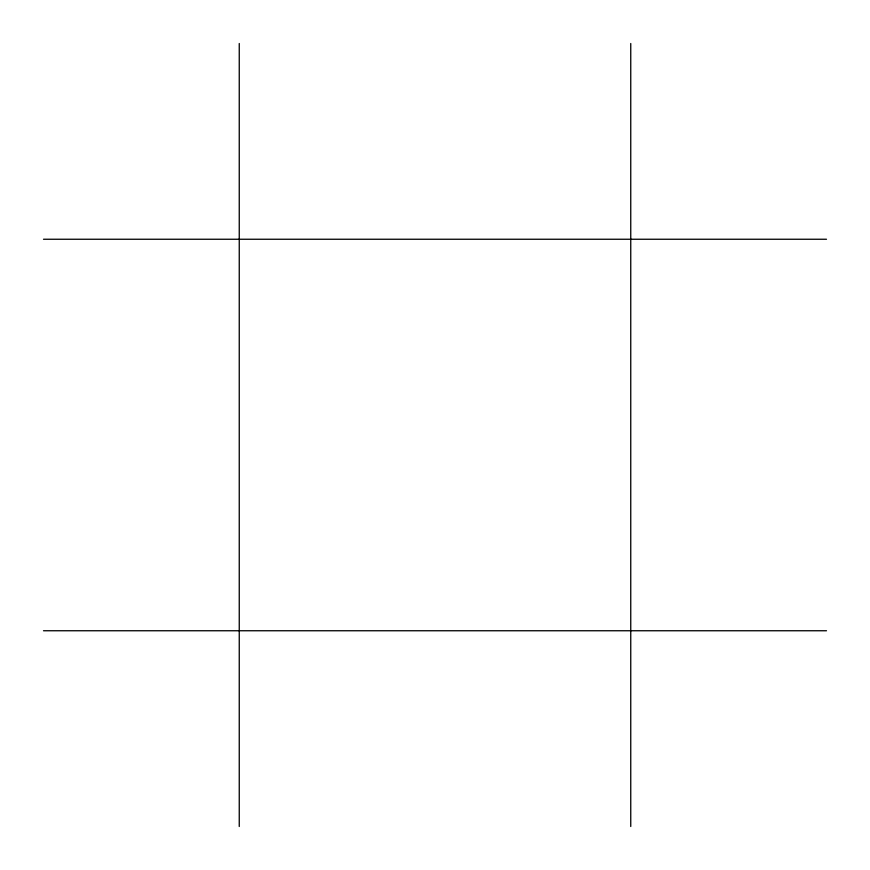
<?xml version="1.0" encoding="UTF-8"?>
<svg xmlns="http://www.w3.org/2000/svg" width="870" height="870" viewBox="0 0 870 870"><rect width="100%" height="100%" fill="white"/><g stroke="black" fill="none" stroke-linecap="round" stroke-linejoin="round"><path stroke-width="1.3" d="M43.5 239.25L826.5 239.25M43.5 630.75L826.5 630.75M630.75 43.5L630.75 826.5M239.25 43.5L239.25 826.5"/></g></svg>
